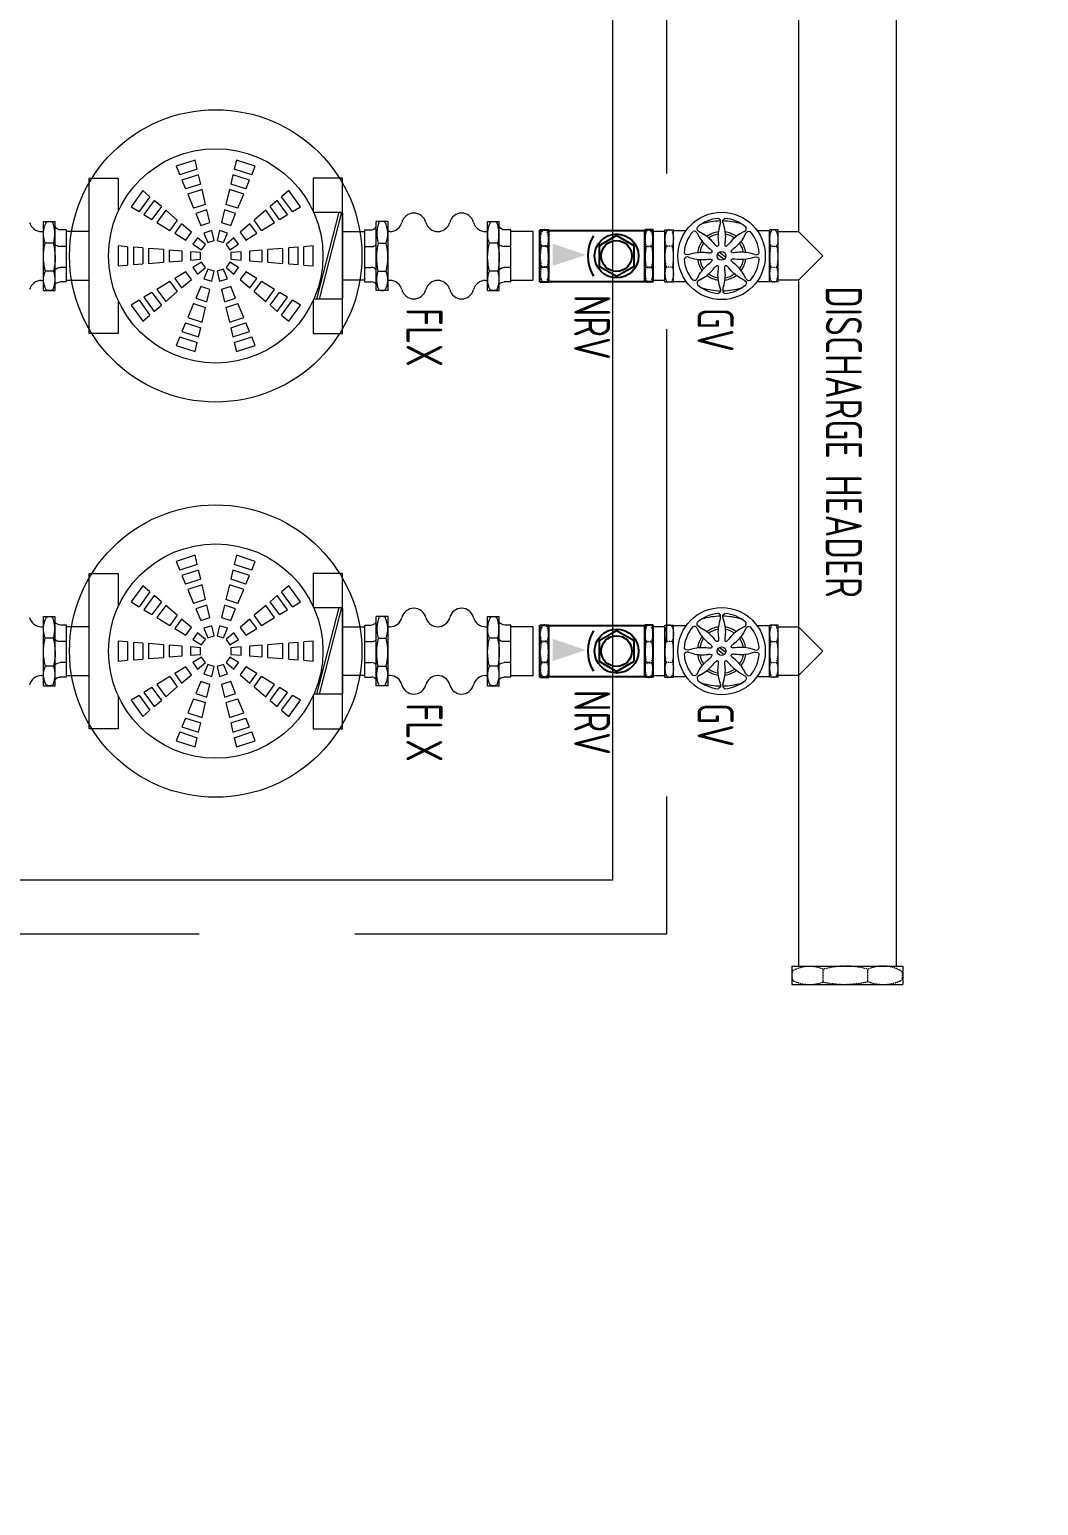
# Model space of a CAD drawing. Header units: millimetres. Extents: x -44713 to 26888, y -13000 to 43000.
# Drawn here: x 10653 to 11139, y 18918 to 19629 of the extents above; entities that cross this region are included whole.
import ezdxf

# ---------------------------------------------------------------- set-up
doc = ezdxf.new("R2010")
doc.units = ezdxf.units.MM
doc.header["$MEASUREMENT"] = 0
doc.linetypes.add('1735 X DT-5BR-RFP$0$HIDDEN', pattern=[0.375, 0.25, -0.125])
doc.layers.add('00-First Floor Projection', color=1, linetype='Continuous')
doc.layers.add('1735 X DT-5BR-RFP$0$VALVE', color=8, linetype='Continuous')
doc.layers.add('1735 X DT-5BR-RFP$0$0-MEP', color=251, linetype='Continuous', lineweight=20)
doc.styles.add('1735 X DT-5BR-RFP$0$ARIAL', font='swiss.ttf')
doc.styles.add('1735 X DT-5BR-RFP$0$SIMPLEX', font='ROMANS.shx', dxfattribs={"width": 0.777777, "height": 0.3})
doc.dimstyles.new('1735 X DT-5BR-RFP$0$A&B DIM', dxfattribs={"dimtxt": 250, "dimasz": 250, "dimexe": 100, "dimexo": 100, "dimgap": 0, "dimtad": 0, "dimdec": 0, "dimzin": 12, "dimdsep": 46, "dimtxsty": '1735 X DT-5BR-RFP$0$ARIAL', "dimcen": 0, "dimdle": 100, "dimclrd": 11, "dimclre": 11, "dimclrt": 7, "dimadec": 0, "dimazin": 0, "dimtfac": 1, "dimtdec": 0, "dimtmove": 1, "dimatfit": 2, "dimfxl": 1, "dimtvp": 0.75, "dimtolj": 1, "dimtzin": 12, "dimlwd": 18, "dimlwe": 18, "dimarcsym": 0})

# ---------------------------------------------------------------- blocks, each defined once
blk = doc.blocks.new('1735 X DT-5BR-RFP$0$A$C06781552')
at = {"layer": '1735 X DT-5BR-RFP$0$VALVE', "linetype": 'ByBlock', "ltscale": 0.4}
for p, q in [((43.5, 0), (0, 0)), ((0, 0), (0, -7.2)), ((43.5, 0), (43.5, -7.2)), ((43.5, -7.2), (0, -7.2)), ((0.4, -7.2), (43.1, -7.2)), ((0.4, -87.6), (0.4, -7.2)), ((43.1, -87.6), (43.1, -7.2)), ((13.2, -16), (4.7, -30.8)), ((30.3, -16), (13.2, -16)), ((38.8, -30.8), (30.3, -16)), ((4.7, -30.8), (13.2, -45.5)), ((30.3, -45.5), (38.8, -30.8)), ((13.2, -45.5), (30.3, -45.5)), ((43.5, -87.6), (0, -87.6)), ((0, -95), (0, -87.6)), ((43.5, -95), (0, -95)), ((43.1, -87.6), (0.4, -87.6)), ((43.5, -95), (43.5, -87.6))]:
    blk.add_line(p, q, dxfattribs=at)
at = {"layer": '1735 X DT-5BR-RFP$0$VALVE', "linetype": '1735 X DT-5BR-RFP$0$HIDDEN', "ltscale": 0.03}
for p, q in [((13.6, -6.1), (13.6, -1.2)), ((31.2, -6.2), (31.2, -1.2)), ((13.6, -88.7), (13.6, -93.8)), ((31.2, -88.5), (31.2, -93.8))]:
    blk.add_line(p, q, dxfattribs=at)
at = {"layer": '1735 X DT-5BR-RFP$0$VALVE', "linetype": 'ByBlock', "ltscale": 0.4}
for radius in [18.4, 12.9]:
    blk.add_circle((21.8, -30.8), radius, dxfattribs=at)
at = {"layer": '1735 X DT-5BR-RFP$0$VALVE', "linetype": '1735 X DT-5BR-RFP$0$HIDDEN', "ltscale": 0.03}
for centre, radius, start, end in [((7.8, -14.9), 14.9, 66.7582, 119.4702), ((22.4, -32.6), 32.6, 74.2458, 105.521), ((4.8, -3.8), 4.76, 157.1072, 201.9244), ((7.6, 9.2), 16.4, 243.9069, 291.6122), ((22.8, 31.6), 38.7, 256.3426, 282.578), ((36.6, -13.6), 13.5, 61.2457, 113.517), ((36.5, 7.5), 14.7, 248.8287, 296.708), ((38.5, -3.8), 5.04, 337.9391, 23.2321), ((5.4, -91.1), 5.4, 159.4355, 201.4714), ((7.6, -103.9), 16.4, 68.3878, 116.0931), ((7.8, -80.1), 14.9, 240.5298, 293.2418), ((22.8, -126.3), 38.7, 77.422, 103.6574), ((22.4, -62.4), 32.6, 254.479, 285.7542), ((36.5, -102.2), 14.7, 63.292, 111.1713), ((36.6, -81.4), 13.5, 246.483, 298.7543), ((37.8, -91.1), 5.67, 338.1228, 20.7759)]:
    blk.add_arc(centre, radius, start, end, dxfattribs=at)
at = {"layer": '1735 X DT-5BR-RFP$0$VALVE', "linetype": 'ByBlock', "ltscale": 0.4}
blk.add_arc((21.8, -21.4), 33.4, 239.5837, 300.4163, dxfattribs=at)
blk = doc.blocks.new('1735 X DT-5BR-RFP$0$A$C08435C55')
at = {"linetype": 'ByBlock', "ltscale": 0.4}
for p, q in [((43.5, 0), (0, 0)), ((0, 0), (0, -7.2)), ((43.5, 0), (43.5, -7.2)), ((43.5, -7.2), (0, -7.2)), ((0.4, -7.2), (43.1, -7.2)), ((0.4, -17.6), (0.4, -7.2)), ((43.1, -17.6), (43.1, -7.2)), ((-2.6, -27.2), (0.4, -27.2)), ((23, -43.9), (18.7, -49.5)), ((24.8, -45.3), (20.5, -50.8)), ((0.4, -87.6), (0.4, -77.2)), ((43.1, -87.6), (43.1, -77.2)), ((43.5, -87.6), (0, -87.6)), ((0, -95), (0, -87.6)), ((43.5, -95), (0, -95)), ((43.1, -87.6), (0.4, -87.6)), ((43.5, -95), (43.5, -87.6))]:
    blk.add_line(p, q, dxfattribs=at)
at = {"linetype": '1735 X DT-5BR-RFP$0$HIDDEN', "ltscale": 0.03}
for p, q in [((13.6, -6.1), (13.6, -1.2)), ((31.2, -6.2), (31.2, -1.2)), ((13.6, -88.7), (13.6, -93.8)), ((31.2, -88.5), (31.2, -93.8))]:
    blk.add_line(p, q, dxfattribs=at)
at = {"linetype": 'ByBlock', "ltscale": 0.4}
for points in [[(2.8, -27, -0.437985), (1.4, -23.2, -0.437985)], [(20.7, -19.6), (19.6, -23.5, 0.096023), (19, -36, -0.099586), (18.8, -39.1, -0.099586)], [(20.7, -19.6, 0.437985), (19, -15.9, 0.437985)], [(22.8, -19.6, -0.437985), (24.5, -15.9, -0.437985)], [(22.8, -19.6), (23.9, -23.5, -0.096023), (24.5, -36, 0.099586), (24.7, -39.1, 0.099586)], [(40.7, -27, 0.437985), (42.1, -23.2, 0.437985)], [(1.3, -28.4, 0.437985), (-2.4, -27.1, 0.437985)], [(1.3, -28.4), (3.3, -32, 0.096023), (11.7, -41.3, -0.099586), (13.8, -43.6, -0.099586)], [(2.8, -27), (6.4, -29, -0.096023), (15.7, -37.4, 0.099586), (18, -39.4, 0.099586)], [(40.7, -27), (37.1, -29, 0.096023), (27.8, -37.4, -0.099586), (25.5, -39.4, -0.099586)], [(42.2, -28.4), (40.2, -32, -0.096023), (31.8, -41.3, 0.099586), (29.7, -43.6, 0.099586)], [(42.2, -28.4, -0.437985), (45.9, -27.1, -0.437985)], [(-6.1, -46.3, -0.437985), (-9.7, -44.6, -0.437985)], [(-6.1, -48.4, 0.437985), (-9.7, -50.1, 0.437985)], [(-6.1, -46.3), (-2.1, -45.2, -0.096023), (10.4, -44.6, 0.099586), (13.5, -44.4, 0.099586)], [(-6.1, -48.4), (-2.1, -49.5, 0.096023), (10.4, -50.1, -0.099586), (13.5, -50.3, -0.099586)], [(49.6, -46.3), (45.6, -45.2, 0.096023), (33.1, -44.6, -0.099586), (30, -44.4, -0.099586)], [(49.6, -48.4), (45.6, -49.5, -0.096023), (33.1, -50.1, 0.099586), (30, -50.3, 0.099586)], [(49.6, -46.3, 0.437985), (53.2, -44.6, 0.437985)], [(49.6, -48.4, -0.437985), (53.2, -50.1, -0.437985)], [(1.3, -66.3), (3.3, -62.8, -0.096023), (11.7, -53.5, 0.099586), (13.8, -51.1, 0.099586)], [(2.8, -67.8), (6.4, -65.8, 0.096023), (15.7, -57.4, -0.099586), (18, -55.3, -0.099586)], [(20.7, -75.2), (19.6, -71.3, -0.096023), (19, -58.8, 0.099586), (18.8, -55.7, 0.099586)], [(22.8, -75.2), (23.9, -71.3, 0.096023), (24.5, -58.8, -0.088341), (24.7, -55.7, -0.088341)], [(40.7, -67.8), (37.1, -65.8, -0.096023), (27.8, -57.4, 0.099586), (25.5, -55.3, 0.099586)], [(42.2, -66.3), (40.2, -62.8, 0.096023), (31.8, -53.5, -0.099586), (29.7, -51.1, -0.099586)], [(1.3, -66.3, -0.437985), (-2.4, -67.7, -0.437985)], [(2.8, -67.8, 0.437985), (1.4, -71.6, 0.437985)], [(40.7, -67.8, -0.437985), (42.1, -71.6, -0.437985)], [(42.2, -66.3, 0.437985), (45.9, -67.7, 0.437985)], [(20.7, -75.2, -0.437985), (19, -78.8, -0.437985)], [(22.8, -75.2, 0.437985), (24.5, -78.8, 0.437985)]]:
    blk.add_lwpolyline(points, format="xyb", dxfattribs=at)
for radius in [36.6, 3.66]:
    blk.add_circle((21.8, -47.4), radius, dxfattribs=at)
at = {"linetype": '1735 X DT-5BR-RFP$0$HIDDEN', "ltscale": 0.03}
for centre, radius, start, end in [((7.8, -14.9), 14.9, 66.7582, 119.4702), ((22.4, -32.6), 32.6, 74.2458, 105.521), ((4.8, -3.8), 4.76, 157.1072, 201.9244), ((7.6, 9.2), 16.4, 243.9069, 291.6122), ((22.8, 31.6), 38.7, 256.3426, 282.578), ((36.6, -13.6), 13.5, 61.2457, 113.517), ((36.5, 7.5), 14.7, 248.8287, 296.708), ((38.5, -3.8), 5.04, 337.9391, 23.2321), ((5.4, -91.1), 5.4, 159.4355, 201.4714), ((7.6, -103.9), 16.4, 68.3878, 116.0931), ((7.8, -80.1), 14.9, 240.5298, 293.2418), ((22.8, -126.3), 38.7, 77.422, 103.6574), ((22.4, -62.4), 32.6, 254.479, 285.7542), ((36.5, -102.2), 14.7, 63.292, 111.1713), ((36.6, -81.4), 13.5, 246.483, 298.7543), ((37.8, -91.1), 5.67, 338.1228, 20.7759)]:
    blk.add_arc(centre, radius, start, end, dxfattribs=at)
at = {"linetype": 'ByBlock', "ltscale": 0.4}
for centre, radius, start, end in [((21.8, -47.4), 31.6, 94.9577, 130.0423), ((21.8, -47.4), 31.6, 49.9577, 85.0423), ((21.8, -47.4), 31.6, 139.9577, 175.0423), ((49.7, -47.4), 57.2, 163.0655, 179.1282), ((21.8, -47.4), 20.4, 142.9304, 172.0696), ((21.8, -47.4), 18.5, 144.3981, 170.6019), ((21.8, -47.4), 20.4, 97.9304, 127.0696), ((21.8, -47.4), 18.5, 99.3981, 125.105), ((21.8, -47.4), 20.4, 52.9304, 82.0696), ((21.8, -47.4), 18.5, 54.3981, 80.6019), ((21.8, -47.4), 18.5, 9.3981, 35.6019), ((21.8, -47.4), 20.4, 7.9304, 37.0696), ((21.8, -47.4), 31.6, 4.9577, 40.0423), ((-6.2, -47.4), 57.2, 0.8718, 16.9345), ((49.7, -47.4), 57.2, 180.8718, 196.9345), ((21.8, -47.4), 8.79, 154.7597, 160.7925), ((21.8, -47.4), 8.79, 109.7597, 115.2403), ((21.8, -47.4), 8.79, 64.7597, 70.2403), ((21.8, -47.4), 8.79, 19.7597, 25.2403), ((-6.2, -47.4), 57.2, 343.0655, 359.1282), ((21.8, -47.4), 31.6, 184.9577, 220.0423), ((21.8, -47.4), 20.4, 187.8112, 217.0696), ((21.8, -47.4), 18.5, 189.3981, 215.6019), ((21.8, -47.4), 8.79, 199.2075, 205.2403), ((21.8, -47.4), 8.79, 244.7597, 250.2403), ((21.8, -47.4), 8.79, 289.5024, 295.2403), ((21.8, -47.4), 8.79, 334.7597, 340.2403), ((21.8, -47.4), 18.5, 324.3981, 350.6019), ((21.8, -47.4), 20.4, 322.9304, 352.0696), ((21.8, -47.4), 31.6, 319.9577, 355.0423), ((21.8, -47.4), 31.6, 229.9577, 265.0423), ((21.8, -47.4), 20.4, 232.9304, 262.0696), ((21.8, -47.4), 18.5, 234.3981, 260.6019), ((21.8, -47.4), 31.6, 274.9577, 310.0423), ((21.8, -47.4), 20.4, 277.9304, 307.0696), ((21.8, -47.4), 18.5, 279.3981, 305.6019)]:
    blk.add_arc(centre, radius, start, end, dxfattribs=at)
blk = doc.blocks.new('1735 X DT-5BR-RFP$0$A$C08BC1EA1')
at = {"linetype": 'ByBlock', "ltscale": 0.4}
for p, q in [((756.71, 622), (756.71, 675.34)), ((756.71, 675.34), (765.53, 675.34)), ((765.53, 622), (765.53, 675.34)), ((756.71, 622), (765.53, 622))]:
    blk.add_line(p, q, dxfattribs=at)
for p, q in [((70.35, 672.13), (756.71, 672.13)), ((414.65, 636.93), (402.92, 625.2)), ((414.65, 636.93), (426.39, 625.2)), ((604.97, 636.93), (593.23, 625.2)), ((604.97, 636.93), (616.7, 625.2)), ((189.86, 625.2), (354.11, 625.2)), ((238.66, 625.2), (402.92, 625.2)), ((426.39, 625.2), (756.71, 625.2)), ((402.15, 486.6), (402.15, 483.79)), ((427.15, 486.6), (402.15, 486.6)), ((410.12, 486.6), (410.12, 483.16)), ((420.16, 486.6), (420.16, 483.49)), ((427.15, 486.6), (427.15, 483.46)), ((592.47, 486.6), (592.47, 483.79)), ((617.47, 486.6), (592.47, 486.6)), ((600.43, 486.6), (600.43, 483.16)), ((610.47, 486.6), (610.47, 483.49)), ((617.47, 486.6), (617.47, 483.46)), ((398.04, 475.42), (398.04, 481.08)), ((431.36, 481.08), (398.04, 481.08)), ((408.48, 480.2), (408.48, 476.33)), ((421.94, 480.33), (421.94, 476.36)), ((431.36, 475.42), (431.36, 481.08)), ((588.35, 475.42), (588.35, 481.08)), ((621.67, 481.08), (588.35, 481.08)), ((598.79, 480.2), (598.79, 476.33)), ((612.25, 480.33), (612.25, 476.36)), ((621.67, 475.42), (621.67, 481.08)), ((431.36, 475.42), (398.04, 475.42)), ((402.92, 474.47), (402.92, 475.42)), ((426.47, 474.47), (426.47, 475.42)), ((621.67, 475.42), (588.35, 475.42)), ((593.23, 474.47), (593.23, 475.42)), ((616.79, 474.47), (616.79, 475.42)), ((398.04, 427.52), (398.04, 421.87)), ((431.36, 427.52), (398.04, 427.52)), ((402.92, 428.47), (402.92, 427.52)), ((408.48, 422.74), (408.48, 426.61)), ((421.94, 422.61), (421.94, 426.59)), ((426.47, 428.47), (426.47, 427.52)), ((431.36, 427.52), (431.36, 421.87)), ((588.35, 427.52), (588.35, 421.87)), ((621.67, 427.52), (588.35, 427.52)), ((593.23, 428.47), (593.23, 427.52)), ((598.79, 422.74), (598.79, 426.61)), ((612.25, 422.61), (612.25, 426.59)), ((616.79, 428.47), (616.79, 427.52)), ((621.67, 427.52), (621.67, 421.87)), ((431.36, 421.87), (398.04, 421.87)), ((410.12, 416.34), (410.12, 419.79)), ((420.16, 416.34), (420.16, 419.46)), ((427.15, 416.34), (427.15, 419.48)), ((621.67, 421.87), (588.35, 421.87)), ((600.43, 416.34), (600.43, 419.79)), ((610.47, 416.34), (610.47, 419.46)), ((617.47, 416.34), (617.47, 419.48)), ((402.15, 416.34), (402.15, 419.16)), ((427.15, 416.34), (402.15, 416.34)), ((592.47, 416.34), (592.47, 419.16)), ((617.47, 416.34), (592.47, 416.34)), ((394.1, 405.56), (435.21, 405.56)), ((435.47, 405.31), (435.47, 391.8)), ((584.41, 405.56), (625.52, 405.56)), ((625.78, 405.31), (625.78, 391.8)), ((393.65, 405.16), (435.47, 394.43)), ((393.65, 391.71), (393.65, 405.11)), ((393.65, 403.85), (435.47, 393.06)), ((583.96, 405.16), (625.78, 394.43)), ((583.96, 391.71), (583.96, 405.11)), ((583.96, 403.85), (625.78, 393.06)), ((409.85, 391.49), (410.22, 386.97)), ((419.45, 391.49), (409.85, 391.49)), ((419.09, 386.97), (419.45, 391.49)), ((600.17, 391.49), (600.53, 386.97)), ((609.77, 391.49), (600.17, 391.49)), ((609.4, 386.97), (609.77, 391.49)), ((390.95, 385.34), (383.18, 379.7)), ((393.31, 381.47), (390.95, 385.34)), ((419.09, 386.97), (410.22, 386.97)), ((410.44, 384.21), (410.81, 379.7)), ((418.86, 384.21), (410.44, 384.21)), ((418.5, 379.7), (418.86, 384.21)), ((438.36, 385.34), (436, 381.47)), ((446.12, 379.7), (438.36, 385.34)), ((581.26, 385.34), (573.5, 379.7)), ((583.62, 381.47), (581.26, 385.34)), ((609.4, 386.97), (600.53, 386.97)), ((600.76, 384.21), (601.12, 379.7)), ((609.18, 384.21), (600.76, 384.21)), ((608.81, 379.7), (609.18, 384.21)), ((628.67, 385.34), (626.31, 381.47)), ((636.44, 379.7), (628.67, 385.34)), ((383.18, 379.7), (386.14, 376.26)), ((393.31, 381.47), (386.14, 376.26)), ((394.75, 379.11), (387.94, 374.17)), ((397.11, 375.24), (394.75, 379.11)), ((418.5, 379.7), (410.81, 379.7)), ((411.03, 376.94), (411.62, 369.67)), ((418.27, 376.94), (411.03, 376.94)), ((417.68, 369.67), (418.27, 376.94)), ((434.56, 379.11), (432.2, 375.24)), ((441.37, 374.17), (434.56, 379.11)), ((443.17, 376.26), (436, 381.47)), ((443.17, 376.26), (446.12, 379.7)), ((573.5, 379.7), (576.45, 376.26)), ((583.62, 381.47), (576.45, 376.26)), ((585.06, 379.11), (578.25, 374.17)), ((587.42, 375.24), (585.06, 379.11)), ((608.81, 379.7), (601.12, 379.7)), ((601.35, 376.94), (601.94, 369.67)), ((608.59, 376.94), (601.35, 376.94)), ((608, 369.67), (608.59, 376.94)), ((624.87, 379.11), (622.51, 375.24)), ((631.69, 374.17), (624.87, 379.11)), ((633.48, 376.26), (626.31, 381.47)), ((633.48, 376.26), (636.44, 379.7)), ((387.94, 374.17), (390.89, 370.73)), ((397.11, 375.24), (390.89, 370.73)), ((398.55, 372.88), (392.69, 368.63)), ((402.34, 366.65), (398.55, 372.88)), ((417.68, 369.67), (411.62, 369.67)), ((430.76, 372.88), (426.97, 366.65)), ((436.62, 368.63), (430.76, 372.88)), ((438.42, 370.73), (432.2, 375.24)), ((438.42, 370.73), (441.37, 374.17)), ((578.25, 374.17), (581.2, 370.73)), ((587.42, 375.24), (581.2, 370.73)), ((588.86, 372.88), (583, 368.63)), ((592.66, 366.65), (588.86, 372.88)), ((608, 369.67), (601.94, 369.67)), ((621.08, 372.88), (617.28, 366.65)), ((626.93, 368.63), (621.08, 372.88)), ((628.73, 370.73), (622.51, 375.24)), ((628.73, 370.73), (631.69, 374.17)), ((371.5, 363.62), (368.54, 354.49)), ((375.69, 361.88), (371.5, 363.62)), ((392.69, 368.63), (397.44, 363.09)), ((402.34, 366.65), (397.44, 363.09)), ((403.78, 364.29), (399.24, 361)), ((407, 359.01), (403.78, 364.29)), ((417.46, 366.92), (411.85, 366.92)), ((411.85, 366.92), (412.35, 360.75)), ((416.96, 360.75), (417.46, 366.92)), ((425.53, 364.29), (422.31, 359.01)), ((430.07, 361), (425.53, 364.29)), ((431.87, 363.09), (426.97, 366.65)), ((431.87, 363.09), (436.62, 368.63)), ((457.81, 363.62), (453.62, 361.88)), ((460.77, 354.49), (457.81, 363.62)), ((561.82, 363.62), (558.85, 354.49)), ((566, 361.88), (561.82, 363.62)), ((583, 368.63), (587.75, 363.09)), ((592.66, 366.65), (587.75, 363.09)), ((594.09, 364.29), (589.55, 361)), ((597.31, 359.01), (594.09, 364.29)), ((607.77, 366.92), (602.16, 366.92)), ((602.16, 366.92), (602.66, 360.75)), ((607.27, 360.75), (607.77, 366.92)), ((615.84, 364.29), (612.62, 359.01)), ((620.38, 361), (615.84, 364.29)), ((622.18, 363.09), (617.28, 366.65)), ((622.18, 363.09), (626.93, 368.63)), ((648.12, 363.62), (643.94, 361.88)), ((651.09, 354.49), (648.12, 363.62)), ((375.69, 361.88), (372.95, 353.44)), ((378.24, 360.81), (375.63, 352.81)), ((382.42, 359.07), (378.24, 360.81)), ((382.42, 359.07), (380.04, 351.76)), ((384.97, 358.01), (382.73, 351.12)), ((391.7, 355.2), (384.97, 358.01)), ((399.24, 361), (403.27, 356.3)), ((403.27, 356.3), (407, 359.01)), ((409.08, 355.59), (405.88, 353.26)), ((411.66, 351.37), (409.08, 355.59)), ((412.35, 360.75), (416.96, 360.75)), ((412.67, 356.76), (413.07, 351.82)), ((416.64, 356.76), (412.67, 356.76)), ((416.24, 351.82), (416.64, 356.76)), ((420.22, 355.59), (417.65, 351.37)), ((423.43, 353.26), (420.22, 355.59)), ((422.31, 359.01), (426.04, 356.3)), ((426.04, 356.3), (430.07, 361)), ((444.34, 358.01), (437.6, 355.2)), ((446.58, 351.12), (444.34, 358.01)), ((451.07, 360.81), (446.89, 359.07)), ((449.26, 351.76), (446.89, 359.07)), ((453.67, 352.81), (451.07, 360.81)), ((456.36, 353.44), (453.62, 361.88)), ((566, 361.88), (563.26, 353.44)), ((568.55, 360.81), (565.95, 352.81)), ((572.73, 359.07), (568.55, 360.81)), ((572.73, 359.07), (570.36, 351.76)), ((575.28, 358.01), (573.05, 351.12)), ((582.02, 355.2), (575.28, 358.01)), ((589.55, 361), (593.58, 356.3)), ((593.58, 356.3), (597.31, 359.01)), ((599.4, 355.59), (596.19, 353.26)), ((601.97, 351.37), (599.4, 355.59)), ((602.66, 360.75), (607.27, 360.75)), ((602.99, 356.76), (603.39, 351.82)), ((606.95, 356.76), (602.99, 356.76)), ((606.55, 351.82), (606.95, 356.76)), ((610.54, 355.59), (607.96, 351.37)), ((613.75, 353.26), (610.54, 355.59)), ((612.62, 359.01), (616.35, 356.3)), ((616.35, 356.3), (620.38, 361)), ((634.65, 358.01), (627.92, 355.2)), ((636.89, 351.12), (634.65, 358.01)), ((641.39, 360.81), (637.2, 359.07)), ((639.58, 351.76), (637.2, 359.07)), ((643.99, 352.81), (641.39, 360.81)), ((646.68, 353.44), (643.94, 361.88)), ((368.54, 354.49), (372.95, 353.44)), ((375.63, 352.81), (380.04, 351.76)), ((382.73, 351.12), (389.83, 349.43)), ((391.7, 355.2), (389.83, 349.43)), ((394.25, 354.13), (392.52, 348.8)), ((392.52, 348.8), (398.54, 347.37)), ((399.97, 351.75), (394.25, 354.13)), ((398.54, 347.37), (399.97, 351.75)), ((403.66, 350.21), (402.43, 346.44)), ((408.23, 348.3), (403.66, 350.21)), ((405.88, 353.26), (409.1, 349.51)), ((407.25, 345.3), (408.23, 348.3)), ((409.1, 349.51), (411.66, 351.37)), ((413.07, 351.82), (416.24, 351.82)), ((417.65, 351.37), (420.21, 349.51)), ((420.21, 349.51), (423.43, 353.26)), ((425.65, 350.21), (421.08, 348.3)), ((421.08, 348.3), (422.06, 345.3)), ((426.87, 346.44), (425.65, 350.21)), ((435.05, 354.13), (429.34, 351.75)), ((429.34, 351.75), (430.77, 347.37)), ((430.77, 347.37), (436.79, 348.8)), ((436.79, 348.8), (435.05, 354.13)), ((439.48, 349.43), (437.6, 355.2)), ((439.48, 349.43), (446.58, 351.12)), ((449.26, 351.76), (453.67, 352.81)), ((456.36, 353.44), (460.77, 354.49)), ((558.85, 354.49), (563.26, 353.44)), ((565.95, 352.81), (570.36, 351.76)), ((573.05, 351.12), (580.14, 349.43)), ((582.02, 355.2), (580.14, 349.43)), ((584.57, 354.13), (582.83, 348.8)), ((582.83, 348.8), (588.85, 347.37)), ((590.28, 351.75), (584.57, 354.13)), ((588.85, 347.37), (590.28, 351.75)), ((593.97, 350.21), (592.75, 346.44)), ((598.54, 348.3), (593.97, 350.21)), ((596.19, 353.26), (599.41, 349.51)), ((597.56, 345.3), (598.54, 348.3)), ((599.41, 349.51), (601.97, 351.37)), ((603.39, 351.82), (606.55, 351.82)), ((607.96, 351.37), (610.52, 349.51)), ((610.52, 349.51), (613.75, 353.26)), ((615.96, 350.21), (611.39, 348.3)), ((611.39, 348.3), (612.37, 345.3)), ((617.19, 346.44), (615.96, 350.21)), ((625.37, 354.13), (619.66, 351.75)), ((619.66, 351.75), (621.08, 347.37)), ((621.08, 347.37), (627.1, 348.8)), ((627.1, 348.8), (625.37, 354.13)), ((629.79, 349.43), (627.92, 355.2)), ((629.79, 349.43), (636.89, 351.12)), ((639.58, 351.76), (643.99, 352.81)), ((646.68, 353.44), (651.09, 354.49)), ((398.54, 341.74), (392.52, 340.31)), ((399.97, 337.36), (398.54, 341.74)), ((402.43, 346.44), (407.25, 345.3)), ((407.25, 343.81), (402.43, 342.67)), ((402.43, 342.67), (403.66, 338.9)), ((408.23, 340.8), (407.25, 343.81)), ((422.06, 343.81), (421.08, 340.8)), ((422.06, 345.3), (426.87, 346.44)), ((426.87, 342.67), (422.06, 343.81)), ((425.65, 338.9), (426.87, 342.67)), ((430.77, 341.74), (429.34, 337.36)), ((436.79, 340.31), (430.77, 341.74)), ((588.85, 341.74), (582.83, 340.31)), ((590.28, 337.36), (588.85, 341.74)), ((592.75, 346.44), (597.56, 345.3)), ((597.56, 343.81), (592.75, 342.67)), ((592.75, 342.67), (593.97, 338.9)), ((598.54, 340.8), (597.56, 343.81)), ((612.37, 343.81), (611.39, 340.8)), ((612.37, 345.3), (617.19, 346.44)), ((617.19, 342.67), (612.37, 343.81)), ((615.96, 338.9), (617.19, 342.67)), ((621.08, 341.74), (619.66, 337.36)), ((627.1, 340.31), (621.08, 341.74)), ((372.95, 335.66), (368.54, 334.62)), ((368.54, 334.62), (371.5, 325.49)), ((372.95, 335.66), (375.69, 327.23)), ((380.04, 337.35), (375.63, 336.3)), ((375.63, 336.3), (378.24, 328.29)), ((380.04, 337.35), (382.42, 330.04)), ((389.83, 339.67), (382.73, 337.99)), ((382.73, 337.99), (384.97, 331.1)), ((389.83, 339.67), (391.7, 333.91)), ((392.52, 340.31), (394.25, 334.98)), ((394.25, 334.98), (399.97, 337.36)), ((403.66, 338.9), (408.23, 340.8)), ((409.1, 339.6), (405.88, 335.84)), ((405.88, 335.84), (409.08, 333.51)), ((409.08, 333.51), (411.66, 337.74)), ((411.66, 337.74), (409.1, 339.6)), ((413.07, 337.28), (412.67, 332.35)), ((416.24, 337.28), (413.07, 337.28)), ((416.64, 332.35), (416.24, 337.28)), ((420.21, 339.6), (417.65, 337.74)), ((417.65, 337.74), (420.22, 333.51)), ((423.43, 335.84), (420.21, 339.6)), ((420.22, 333.51), (423.43, 335.84)), ((421.08, 340.8), (425.65, 338.9)), ((429.34, 337.36), (435.05, 334.98)), ((435.05, 334.98), (436.79, 340.31)), ((437.6, 333.91), (439.48, 339.67)), ((446.58, 337.99), (439.48, 339.67)), ((444.34, 331.1), (446.58, 337.99)), ((446.89, 330.04), (449.26, 337.35)), ((453.67, 336.3), (449.26, 337.35)), ((451.07, 328.29), (453.67, 336.3)), ((453.62, 327.23), (456.36, 335.66)), ((460.77, 334.62), (456.36, 335.66)), ((457.81, 325.49), (460.77, 334.62)), ((563.26, 335.66), (558.85, 334.62)), ((558.85, 334.62), (561.82, 325.49)), ((563.26, 335.66), (566, 327.23)), ((570.36, 337.35), (565.95, 336.3)), ((565.95, 336.3), (568.55, 328.29)), ((570.36, 337.35), (572.73, 330.04)), ((580.14, 339.67), (573.05, 337.99)), ((573.05, 337.99), (575.28, 331.1)), ((580.14, 339.67), (582.02, 333.91)), ((582.83, 340.31), (584.57, 334.98)), ((584.57, 334.98), (590.28, 337.36)), ((593.97, 338.9), (598.54, 340.8)), ((599.41, 339.6), (596.19, 335.84)), ((596.19, 335.84), (599.4, 333.51)), ((599.4, 333.51), (601.97, 337.74)), ((601.97, 337.74), (599.41, 339.6)), ((603.39, 337.28), (602.99, 332.35)), ((606.55, 337.28), (603.39, 337.28)), ((606.95, 332.35), (606.55, 337.28)), ((610.52, 339.6), (607.96, 337.74)), ((607.96, 337.74), (610.54, 333.51)), ((613.75, 335.84), (610.52, 339.6)), ((610.54, 333.51), (613.75, 335.84)), ((611.39, 340.8), (615.96, 338.9)), ((619.66, 337.36), (625.37, 334.98)), ((625.37, 334.98), (627.1, 340.31)), ((627.92, 333.91), (629.79, 339.67)), ((636.89, 337.99), (629.79, 339.67)), ((634.65, 331.1), (636.89, 337.99)), ((637.2, 330.04), (639.58, 337.35)), ((643.99, 336.3), (639.58, 337.35)), ((641.39, 328.29), (643.99, 336.3)), ((643.94, 327.23), (646.68, 335.66)), ((651.09, 334.62), (646.68, 335.66)), ((648.12, 325.49), (651.09, 334.62)), ((371.5, 325.49), (375.69, 327.23)), ((378.24, 328.29), (382.42, 330.04)), ((384.97, 331.1), (391.7, 333.91)), ((403.27, 332.81), (399.24, 328.11)), ((399.24, 328.11), (403.78, 324.81)), ((407, 330.1), (403.27, 332.81)), ((403.78, 324.81), (407, 330.1)), ((412.35, 328.36), (411.85, 322.19)), ((416.96, 328.36), (412.35, 328.36)), ((412.67, 332.35), (416.64, 332.35)), ((417.46, 322.19), (416.96, 328.36)), ((426.04, 332.81), (422.31, 330.1)), ((422.31, 330.1), (425.53, 324.81)), ((425.53, 324.81), (430.07, 328.11)), ((430.07, 328.11), (426.04, 332.81)), ((437.6, 333.91), (444.34, 331.1)), ((446.89, 330.04), (451.07, 328.29)), ((453.62, 327.23), (457.81, 325.49)), ((561.82, 325.49), (566, 327.23)), ((568.55, 328.29), (572.73, 330.04)), ((575.28, 331.1), (582.02, 333.91)), ((593.58, 332.81), (589.55, 328.11)), ((589.55, 328.11), (594.09, 324.81)), ((597.31, 330.1), (593.58, 332.81)), ((594.09, 324.81), (597.31, 330.1)), ((602.66, 328.36), (602.16, 322.19)), ((607.27, 328.36), (602.66, 328.36)), ((602.99, 332.35), (606.95, 332.35)), ((607.77, 322.19), (607.27, 328.36)), ((616.35, 332.81), (612.62, 330.1)), ((612.62, 330.1), (615.84, 324.81)), ((615.84, 324.81), (620.38, 328.11)), ((620.38, 328.11), (616.35, 332.81)), ((627.92, 333.91), (634.65, 331.1)), ((637.2, 330.04), (641.39, 328.29)), ((643.94, 327.23), (648.12, 325.49)), ((397.44, 326.02), (392.69, 320.48)), ((392.69, 320.48), (398.55, 316.22)), ((397.44, 326.02), (402.34, 322.45)), ((398.55, 316.22), (402.34, 322.45)), ((411.85, 322.19), (417.46, 322.19)), ((426.97, 322.45), (431.87, 326.02)), ((426.97, 322.45), (430.76, 316.22)), ((430.76, 316.22), (436.62, 320.48)), ((436.62, 320.48), (431.87, 326.02)), ((587.75, 326.02), (583, 320.48)), ((583, 320.48), (588.86, 316.22)), ((587.75, 326.02), (592.66, 322.45)), ((588.86, 316.22), (592.66, 322.45)), ((602.16, 322.19), (607.77, 322.19)), ((617.28, 322.45), (622.18, 326.02)), ((617.28, 322.45), (621.08, 316.22)), ((621.08, 316.22), (626.93, 320.48)), ((626.93, 320.48), (622.18, 326.02)), ((386.14, 312.85), (383.18, 309.41)), ((386.14, 312.85), (393.31, 307.63)), ((390.89, 318.38), (387.94, 314.94)), ((387.94, 314.94), (394.75, 309.99)), ((390.89, 318.38), (397.11, 313.86)), ((394.75, 309.99), (397.11, 313.86)), ((411.62, 319.44), (411.03, 312.17)), ((411.62, 319.44), (417.68, 319.44)), ((418.27, 312.17), (417.68, 319.44)), ((432.2, 313.86), (438.42, 318.38)), ((432.2, 313.86), (434.56, 309.99)), ((434.56, 309.99), (441.37, 314.94)), ((436, 307.63), (443.17, 312.85)), ((441.37, 314.94), (438.42, 318.38)), ((446.12, 309.41), (443.17, 312.85)), ((576.45, 312.85), (573.5, 309.41)), ((576.45, 312.85), (583.62, 307.63)), ((581.2, 318.38), (578.25, 314.94)), ((578.25, 314.94), (585.06, 309.99)), ((581.2, 318.38), (587.42, 313.86)), ((585.06, 309.99), (587.42, 313.86)), ((601.94, 319.44), (601.35, 312.17)), ((601.94, 319.44), (608, 319.44)), ((608.59, 312.17), (608, 319.44)), ((622.51, 313.86), (628.73, 318.38)), ((622.51, 313.86), (624.87, 309.99)), ((624.87, 309.99), (631.69, 314.94)), ((626.31, 307.63), (633.48, 312.85)), ((631.69, 314.94), (628.73, 318.38)), ((636.44, 309.41), (633.48, 312.85)), ((383.18, 309.41), (390.95, 303.76)), ((390.95, 303.76), (393.31, 307.63)), ((410.81, 309.41), (410.44, 304.89)), ((410.81, 309.41), (418.5, 309.41)), ((411.03, 312.17), (418.27, 312.17)), ((418.86, 304.89), (418.5, 309.41)), ((436, 307.63), (438.36, 303.76)), ((438.36, 303.76), (446.12, 309.41)), ((573.5, 309.41), (581.26, 303.76)), ((581.26, 303.76), (583.62, 307.63)), ((601.12, 309.41), (600.76, 304.89)), ((601.12, 309.41), (608.81, 309.41)), ((601.35, 312.17), (608.59, 312.17)), ((609.18, 304.89), (608.81, 309.41)), ((626.31, 307.63), (628.67, 303.76)), ((628.67, 303.76), (636.44, 309.41)), ((410.22, 302.14), (409.85, 297.62)), ((410.22, 302.14), (419.09, 302.14)), ((410.44, 304.89), (418.86, 304.89)), ((419.45, 297.62), (419.09, 302.14)), ((600.53, 302.14), (600.17, 297.62)), ((600.53, 302.14), (609.4, 302.14)), ((600.76, 304.89), (609.18, 304.89)), ((609.77, 297.62), (609.4, 302.14)), ((409.85, 297.62), (419.45, 297.62)), ((600.17, 297.62), (609.77, 297.62)), ((402.15, 272.77), (402.15, 269.95)), ((427.15, 272.77), (402.15, 272.77)), ((410.12, 272.77), (410.12, 269.32)), ((420.16, 272.77), (420.16, 269.65)), ((427.15, 272.77), (427.15, 269.62)), ((592.47, 272.77), (592.47, 269.95)), ((617.47, 272.77), (592.47, 272.77)), ((600.43, 272.77), (600.43, 269.32)), ((610.47, 272.77), (610.47, 269.65)), ((617.47, 272.77), (617.47, 269.62)), ((398.04, 261.58), (398.04, 267.24)), ((431.36, 267.24), (398.04, 267.24)), ((408.48, 266.36), (408.48, 262.49)), ((421.94, 266.49), (421.94, 262.52)), ((431.36, 261.58), (431.36, 267.24)), ((588.35, 261.58), (588.35, 267.24)), ((621.67, 267.24), (588.35, 267.24)), ((598.79, 266.36), (598.79, 262.49)), ((612.25, 266.49), (612.25, 262.52)), ((621.67, 261.58), (621.67, 267.24)), ((431.36, 261.58), (398.04, 261.58)), ((402.92, 260.64), (402.92, 261.58)), ((426.47, 260.64), (426.47, 261.58)), ((621.67, 261.58), (588.35, 261.58)), ((593.23, 260.64), (593.23, 261.58)), ((616.79, 260.64), (616.79, 261.58))]:
    blk.add_line(p, q)
at = {"linetype": '1735 X DT-5BR-RFP$0$HIDDEN', "ltscale": 0.03}
for p, q in [((764.14, 658.62), (758.17, 658.62)), ((764.34, 637.08), (758.21, 637.08))]:
    blk.add_line(p, q, dxfattribs=at)
at = {"elevation": 0}
for points in [[(426.39, 625.2), (426.39, 615.39), (402.92, 615.39), (402.92, 625.2)], [(616.7, 625.2), (616.7, 615.39), (593.23, 615.39), (593.23, 625.2)], [(426.39, 555.26), (426.39, 560.94), (402.92, 560.94), (402.92, 555.26)], [(616.7, 555.26), (616.7, 560.94), (593.23, 560.94), (593.23, 555.26)], [(426.39, 486.6), (426.39, 497.38), (402.92, 497.38), (402.92, 486.6)], [(616.7, 486.6), (616.7, 497.38), (593.23, 497.38), (593.23, 486.6)], [(426.39, 416.34), (426.39, 405.56), (402.92, 405.56), (402.92, 416.34)], [(616.7, 416.34), (616.7, 405.56), (593.23, 405.56), (593.23, 416.34)], [(436.16, 391.48), (452.04, 391.48), (452.04, 405.56), (377.27, 405.56), (377.27, 391.48), (393.15, 391.48)], [(626.47, 391.48), (642.36, 391.48), (642.36, 405.56), (567.58, 405.56), (567.58, 391.48), (583.46, 391.48)], [(436.16, 297.62), (452.04, 297.62), (452.04, 283.54), (377.27, 283.54), (377.27, 297.62), (393.15, 297.62)], [(626.47, 297.62), (642.36, 297.62), (642.36, 283.54), (567.58, 283.54), (567.58, 297.62), (583.46, 297.62)], [(426.39, 272.77), (426.39, 283.54), (402.92, 283.54), (402.92, 272.77)], [(616.7, 272.77), (616.7, 283.54), (593.23, 283.54), (593.23, 272.77)]]:
    blk.add_lwpolyline(points, dxfattribs=at)
at = {"linetype": '1735 X DT-5BR-RFP$0$HIDDEN', "ltscale": 600, "elevation": 0}
blk.add_lwpolyline([(0, 561.61), (741.37, 561.61), (741.37, 127.5), (0, 127.5)], close=True, dxfattribs=at)
at = {"elevation": 0}
blk.add_lwpolyline([(26.05, 535.56), (715.33, 535.56), (715.33, 153.55), (26.05, 153.55)], close=True, dxfattribs=at)
for centre, radius in [((414.65, 344.55), 70.4), ((604.97, 344.55), 70.4), ((414.65, 344.55), 51.62), ((604.97, 344.55), 51.62)]:
    blk.add_circle(centre, radius)
at = {"linetype": '1735 X DT-5BR-RFP$0$HIDDEN', "ltscale": 0.03}
for centre, radius, start, end in [((761.32, 669.45), 5.84, 68.07553, 112.89285), ((774.97, 665.83), 18.29, 150.52984, 203.24175), ((745.44, 666.02), 20.11, 338.38781, 26.09308), ((796.68, 647.92), 39.98, 164.47894, 195.75421), ((718, 647.4), 47.48, 347.42199, 13.6574), ((773.38, 630.46), 16.55, 156.483, 208.75428), ((747.53, 630.55), 18.03, 333.29197, 21.17134), ((761.31, 628.17), 6.18, 246.76784, 292.06089)]:
    blk.add_arc(centre, radius, start, end, dxfattribs=at)
for centre, radius, start, end in [((396.98, 474.47), 5.95, 284.72777, 0.00001), ((432.42, 474.47), 5.95, 180.00001, 255.27223), ((587.29, 474.47), 5.95, 284.72777, 0.00001), ((622.73, 474.47), 5.95, 180.00001, 255.27223), ((400, 462.97), 5.95, 104.72777, 180.00001), ((400, 462.97), 5.95, 180.00001, 255.27223), ((429.39, 462.97), 5.95, 0.00001, 75.27223), ((429.39, 462.97), 5.95, 284.72777, 0.00001), ((590.31, 462.97), 5.95, 104.72777, 180.00001), ((590.31, 462.97), 5.95, 180.00001, 255.27223), ((619.71, 462.97), 5.95, 0.00001, 75.27223), ((619.71, 462.97), 5.95, 284.72777, 0.00001), ((396.98, 451.47), 5.95, 0.00001, 75.27223), ((432.42, 451.47), 5.95, 104.72777, 180.00001), ((587.29, 451.47), 5.95, 0.00001, 75.27223), ((622.73, 451.47), 5.95, 104.72777, 180.00001), ((396.98, 451.47), 5.95, 284.72777, 0.00001), ((432.42, 451.47), 5.95, 180.00001, 255.27223), ((587.29, 451.47), 5.95, 284.72777, 0.00001), ((622.73, 451.47), 5.95, 180.00001, 255.27223), ((400, 439.97), 5.95, 104.72777, 180.00001), ((429.39, 439.97), 5.95, 0.00001, 75.27223), ((590.31, 439.97), 5.95, 104.72777, 180.00001), ((619.71, 439.97), 5.95, 0.00001, 75.27223), ((400, 439.97), 5.95, 180.00001, 255.27223), ((396.98, 428.47), 5.95, 0.00001, 75.27223), ((432.42, 428.47), 5.95, 104.72777, 180.00001), ((429.39, 439.97), 5.95, 284.72777, 0.00001), ((590.31, 439.97), 5.95, 180.00001, 255.27223), ((587.29, 428.47), 5.95, 0.00001, 75.27223), ((622.73, 428.47), 5.95, 104.72777, 180.00001), ((619.71, 439.97), 5.95, 284.72777, 0.00001), ((394.1, 405.11), 0.45, 90, 180.00001), ((435.21, 405.31), 0.255, 0.00001, 90), ((584.41, 405.11), 0.45, 90, 180.00001), ((625.52, 405.31), 0.255, 0.00001, 90), ((396.98, 260.64), 5.95, 284.72777, 0.00001), ((432.42, 260.64), 5.95, 180.00001, 255.27223), ((587.29, 260.64), 5.95, 284.72777, 0.00001), ((622.73, 260.64), 5.95, 180.00001, 255.27223)]:
    blk.add_arc(centre, radius, start, end)
at = {"extrusion": (0, 0, -1)}
for centre, major_axis, ratio, start_param, end_param in [((396.98, 484.77), (-4.79, 2.52), 0.773853, 2.76753, 3.515655), ((425.34, 484.51), (-4.87, -2.36), 0.746701, -0.337553, 0.337553), ((432.34, 484.49), (-4.88, -2.35), 0.744264, -0.334608, 0.334608), ((587.29, 484.77), (-4.79, 2.52), 0.773853, 2.76753, 3.515655), ((615.66, 484.51), (-4.87, -2.36), 0.746701, -0.337553, 0.337553), ((622.65, 484.49), (-4.88, -2.35), 0.744264, -0.334608, 0.334608), ((409.15, 478.43), (-11.08, -0.09), 0.595127, -0.223374, 0.223374), ((404.06, 463.35), (-12.32, -12.32), 1, 2.02128, 2.612903), ((404.03, 487.97), (-8.81, 8.81), 1, 3.561984, 4.400703), ((415.48, 451.38), (-20.97, 20.97), 1, 0.547032, 1.004926), ((415.16, 502.54), (-19.13, 19.13), 1, 3.673434, 4.176478), ((404.93, 484.22), (-4.95, 2.2), 0.712437, 2.841349, 3.441836), ((425.92, 467.89), (-9.23, 9.23), 1, 0.476133, 1.191297), ((426.07, 485.84), (-7.31, -7.31), 1, 4.99593, 5.908236), ((420.25, 478.43), (-11.08, 0.09), 0.595127, 2.918218, 3.364967), ((599.46, 478.43), (-11.08, -0.09), 0.595127, -0.223374, 0.223374), ((594.37, 463.35), (-12.32, -12.32), 1, 2.02128, 2.612903), ((594.35, 487.97), (-8.81, 8.81), 1, 3.561984, 4.400703), ((605.8, 451.38), (-20.97, 20.97), 1, 0.547032, 1.004926), ((605.47, 502.54), (-19.13, 19.13), 1, 3.673434, 4.176478), ((595.24, 484.22), (-4.95, 2.2), 0.712437, 2.841349, 3.441836), ((616.23, 467.89), (-9.23, 9.23), 1, 0.476133, 1.191297), ((616.38, 485.84), (-7.31, -7.31), 1, 4.99593, 5.908236), ((610.56, 478.43), (-11.08, 0.09), 0.595127, 2.918218, 3.364967), ((409.15, 264.59), (-11.08, -0.09), 0.595127, -0.223374, 0.223374), ((404.06, 249.51), (-12.32, -12.32), 1, 2.02128, 2.612903), ((404.03, 274.13), (-8.81, 8.81), 1, 3.561984, 4.400703), ((396.98, 270.94), (-4.79, 2.52), 0.773853, 2.76753, 3.515655), ((415.48, 237.54), (-20.97, 20.97), 1, 0.547032, 1.004926), ((404.93, 270.39), (-4.95, 2.2), 0.712437, 2.841349, 3.441836), ((425.34, 270.67), (-4.87, -2.36), 0.746701, -0.337553, 0.337553), ((425.92, 254.05), (-9.23, 9.23), 1, 0.476133, 1.191297), ((432.34, 270.65), (-4.88, -2.35), 0.744264, -0.334608, 0.334608), ((420.25, 264.59), (-11.08, 0.09), 0.595127, 2.918218, 3.364967), ((599.46, 264.59), (-11.08, -0.09), 0.595127, -0.223374, 0.223374), ((594.37, 249.51), (-12.32, -12.32), 1, 2.02128, 2.612903), ((594.35, 274.13), (-8.81, 8.81), 1, 3.561984, 4.400703), ((587.29, 270.94), (-4.79, 2.52), 0.773853, 2.76753, 3.515655), ((605.8, 237.54), (-20.97, 20.97), 1, 0.547032, 1.004926), ((595.24, 270.39), (-4.95, 2.2), 0.712437, 2.841349, 3.441836), ((615.66, 270.67), (-4.87, -2.36), 0.746701, -0.337553, 0.337553), ((616.23, 254.05), (-9.23, 9.23), 1, 0.476133, 1.191297), ((622.65, 270.65), (-4.88, -2.35), 0.744264, -0.334608, 0.334608), ((610.56, 264.59), (-11.08, 0.09), 0.595127, 2.918218, 3.364967), ((415.16, 288.7), (-19.13, 19.13), 1, 3.673434, 4.176478), ((426.07, 272), (-7.31, -7.31), 1, 4.99593, 5.908236), ((605.47, 288.7), (-19.13, 19.13), 1, 3.673434, 4.176478), ((616.38, 272), (-7.31, -7.31), 1, 4.99593, 5.908236)]:
    blk.add_ellipse(centre, major_axis=major_axis, ratio=ratio, start_param=start_param, end_param=end_param, dxfattribs=at)
for centre, major_axis, ratio, start_param, end_param in [((404.03, 414.98), (-8.81, -8.81), 1, 3.561984, 4.400703), ((415.16, 400.4), (-19.13, -19.13), 1, 3.673434, 4.176478), ((426.07, 417.11), (-7.31, 7.31), 1, 4.99593, 5.908236), ((594.35, 414.98), (-8.81, -8.81), 1, 3.561984, 4.400703), ((605.47, 400.4), (-19.13, -19.13), 1, 3.673434, 4.176478), ((616.38, 417.11), (-7.31, 7.31), 1, 4.99593, 5.908236), ((409.15, 424.51), (-11.08, 0.09), 0.595127, -0.223374, 0.223374), ((404.06, 439.6), (-12.32, 12.32), 1, 2.02128, 2.612903), ((396.98, 418.17), (-4.79, -2.52), 0.773853, 2.76753, 3.515655), ((415.48, 451.57), (-20.97, -20.97), 1, 0.547032, 1.004926), ((404.93, 418.72), (-4.95, -2.2), 0.712437, 2.841349, 3.441836), ((425.34, 418.44), (-4.87, 2.36), 0.746701, -0.337553, 0.337553), ((425.92, 435.05), (-9.23, -9.23), 1, 0.476133, 1.191297), ((432.34, 418.46), (-4.88, 2.35), 0.744264, -0.334608, 0.334608), ((420.25, 424.51), (-11.08, -0.09), 0.595127, 2.918218, 3.364967), ((599.46, 424.51), (-11.08, 0.09), 0.595127, -0.223374, 0.223374), ((594.37, 439.6), (-12.32, 12.32), 1, 2.02128, 2.612903), ((587.29, 418.17), (-4.79, -2.52), 0.773853, 2.76753, 3.515655), ((605.8, 451.57), (-20.97, -20.97), 1, 0.547032, 1.004926), ((595.24, 418.72), (-4.95, -2.2), 0.712437, 2.841349, 3.441836), ((615.66, 418.44), (-4.87, 2.36), 0.746701, -0.337553, 0.337553), ((616.23, 435.05), (-9.23, -9.23), 1, 0.476133, 1.191297), ((622.65, 418.46), (-4.88, 2.35), 0.744264, -0.334608, 0.334608), ((610.56, 424.51), (-11.08, -0.09), 0.595127, 2.918218, 3.364967)]:
    blk.add_ellipse(centre, major_axis=major_axis, ratio=ratio, start_param=start_param, end_param=end_param)
at = {"linetype": 'Continuous', "ltscale": 0.03}
for points in [[(419.44, 506.84), (414.16, 522.81), (408.75, 506.84)], [(609.76, 506.84), (604.47, 522.81), (599.06, 506.84)]]:
    blk.add_solid(points, dxfattribs=at)
at = {"lineweight": -3, "xscale": 0.5746620316012631, "yscale": 0.5746620316012631, "zscale": 0.5746620316012631}
for name, p in [('1735 X DT-5BR-RFP$0$A$C08435C55', (402.15, 615.39)), ('1735 X DT-5BR-RFP$0$A$C08435C55', (592.47, 615.39)), ('1735 X DT-5BR-RFP$0$A$C06781552', (402.15, 555.26)), ('1735 X DT-5BR-RFP$0$A$C06781552', (592.47, 555.26))]:
    blk.add_blockref(name, p, dxfattribs=at)
at = {"lineweight": -3, "char_height": 17.3644, "attachment_point": 1, "style": '1735 X DT-5BR-RFP$0$SIMPLEX'}
for s, insert, width in [('{\\Fisocp|c0;DISCHARGE HEADER}', (429.24, 655.68, -141.07), 478.1641), ('{\\Fisocp.shx|c0;GV}', (439.66, 593.91, -141.07), 665.887), ('{\\Fisocp.shx|c0;GV}', (629.97, 593.91, -141.07), 665.887), ('{\\Fisocp.shx|c0;NRV}', (433.28, 534.49, -141.07), 665.887), ('{\\Fisocp.shx|c0;NRV}', (623.6, 534.49, -141.07), 665.887), ('{\\Fisocp.shx|c0;FLX}', (439.66, 453.71, -141.07), 665.887), ('{\\Fisocp.shx|c0;FLX}', (629.97, 453.71, -141.07), 665.887)]:
    blk.add_mtext(s, dxfattribs=dict(at, insert=insert, width=width))
blk = doc.blocks.new('1735 X DT-5BR-RFP$0$RUTRUI')
at = {"rotation": 270}
blk.add_blockref('1735 X DT-5BR-RFP$0$A$C08BC1EA1', (611.78, 1581.37, 0), dxfattribs=at)
blk = doc.blocks.new('1735 X DT-5BR-RFP$0$_Open90')
at = {"color": 0, "linetype": 'ByBlock', "lineweight": -2}
for p, q in [((-0.5, 0.5), (0, 0)), ((0, 0), (-1, 0)), ((0, 0), (-0.5, -0.5))]:
    blk.add_line(p, q, dxfattribs=at)
blk = doc.blocks.new('1735 X DT-5BR-RFP')
at = {"layer": '1735 X DT-5BR-RFP$0$0-MEP', "color": 253, "lineweight": 0}
blk.add_leader([(13620.1, 16036.41), (9568.78, 19532.92)], dimstyle='1735 X DT-5BR-RFP$0$A&B DIM', override={"dimasz": 300, "dimclrd": 256, "dimldrblk": '1735 X DT-5BR-RFP$0$_Open90'}, dxfattribs=at)
at = {"layer": '1735 X DT-5BR-RFP$0$0-MEP'}
blk.add_blockref('1735 X DT-5BR-RFP$0$RUTRUI', (9786.35, 18353.12), dxfattribs=at)

msp = doc.modelspace()

# ---------------------------------------------------------------- block references
at = {"layer": '00-First Floor Projection'}
msp.add_blockref('1735 X DT-5BR-RFP', (0, 0), dxfattribs=at)

doc.saveas('drawing.dxf')
